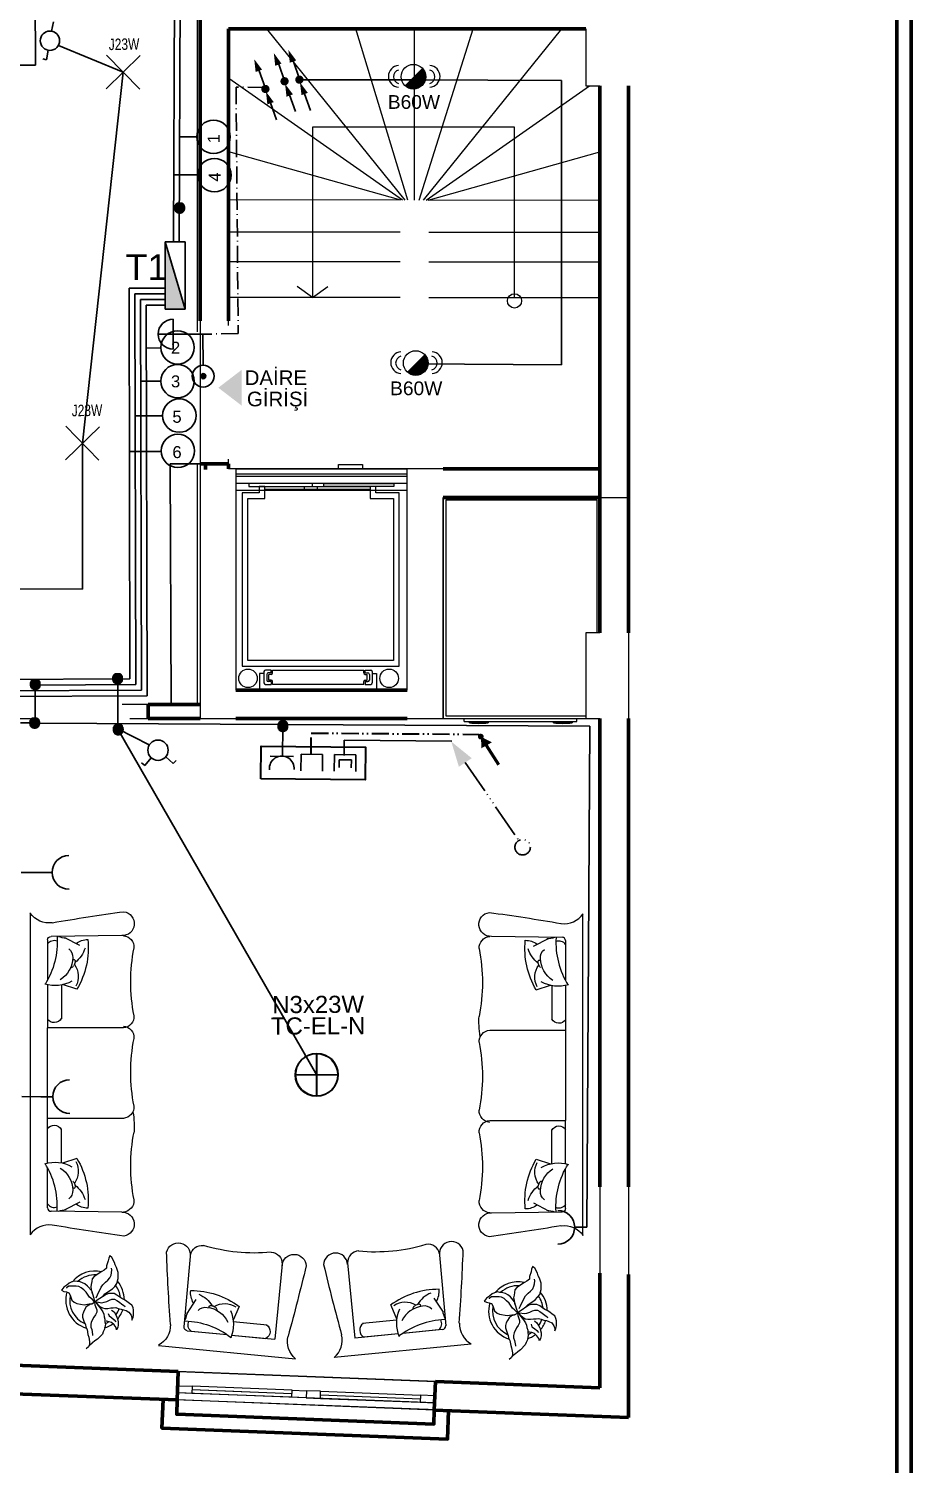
# Model space of a CAD drawing. Header units: millimetres. Extents: x -1335 to 33749, y 2338 to 5277.
# Drawn here: x 15837 to 16455, y 3140 to 4144 of the extents above; entities that cross this region are included whole.
import ezdxf
from ezdxf.enums import TextEntityAlignment as Align

# ---------------------------------------------------------------- set-up
doc = ezdxf.new("R2010")
doc.units = ezdxf.units.MM
for name, pattern in [('ACAD_ISO03W100', [30, 12, -18]), ('ACAD_ISO04W100', [30, 24, -3, 0, -3]), ('ACAD_ISO05W100', [37.5, 24, -3, 0.5, -3, 0.5, -3, 0.5, -3]), ('ACAD_ISO10W100', [18.5, 12, -3, 0.5, -3]), ('ACAD_ISO12W100', [21, 12, -3, 0, -3, 0, -3])]:
    doc.linetypes.add(name, pattern=pattern)
for name, color, linetype, lineweight in [('AYD-ARM', 1, 'Continuous', 20), ('DUVAR', 7, 'Continuous', 53), ('KOLON HATTI', 3, 'Continuous', 50), ('Linye-23', 220, 'Continuous', 25), ('MERDIVEN', 8, 'Continuous', 20), ('Model Birimi - Mahal', 7, 'Continuous', 18), ('PENCERE', 1, 'Continuous', 20), ('priz', 50, 'Continuous', 30), ('PRİZ', 140, 'Continuous', 30), ('SEMBOL', 51, 'Continuous', 0), ('TEF', 15, 'Continuous', 18), ('tefrişler', 134, 'Continuous', 9), ('telefon', 3, 'ACAD_ISO12W100', 30), ('YALıTıM', 7, 'Continuous', 18), ('YESIL', 74, 'Continuous', 18), ('ışık', 1, 'Continuous', 50)]:
    doc.layers.add(name, color=color, linetype=linetype, lineweight=lineweight)
for name, color, linetype in [('eleman', 2, 'Continuous'), ('LAMBA YAZI', 51, 'Continuous'), ('televizyon', 4, 'ACAD_ISO05W100'), ('ZİL', 140, 'ACAD_ISO04W100')]:
    doc.layers.add(name, color=color, linetype=linetype)
doc.layers.add('Yapısal - Birleşik_Kalem_No__161', color=7, linetype='Continuous', lineweight=13, true_color=0x6a6a6a)
doc.layers.get('TEF').off()
doc.styles.add('LAMBA', font='arial.ttf', dxfattribs={"height": 12})
doc.styles.get("Standard").update_dxf_attribs({"font": 'arial.ttf'})
doc.styles.add('STYLE1', font='arial.ttf', dxfattribs={"width": 0.6})

# ---------------------------------------------------------------- blocks, each defined once
blk = doc.blocks.new('adf')
at = {"layer": 'tefrişler'}
for p, q in [((110998.5, -78221.6), (111045.9, -78305.4)), ((110950.6, -78266.9), (110993.9, -78243)), ((110979.6, -78258.4), (110986, -78248.6)), ((110997.2, -78244), (111011, -78268.4)), ((110998.6, -78246.4), (111011, -78268.4)), ((111012.6, -78271.2), (111024.5, -78292.1)), ((111012.6, -78271.2), (111027.5, -78297.6)), ((110996.3, -78284.1), (111003.4, -78276.4)), ((111004.3, -78276.1), (111016, -78296.9)), ((110981.4, -78323.7), (111027.5, -78297.6))]:
    blk.add_line(p, q, dxfattribs=at)
for centre, major_axis, start_param, end_param in [((110982.4, -78220.1), (-15.5, 4.3), 2.223554, 3.319567), ((111507.4, -79674.1), (408.4, 1474.2), 0.616403, 0.649548), ((110995.1, -78245.2), (-2.34, 0.65), 3.926991, 5.497787), ((110972, -78229.3), (-23.1, 6.4), 2.428521, 2.655338), ((111041, -78220.6), (15.1, 54.4), 2.297702, 2.914624), ((110996, -78251.4), (-5.44, 1.51), 4.517579, 5.87915), ((110946.1, -78259.8), (2.24, 8.1), 0.915132, 3.975123), ((110979.4, -78269.8), (-13.5, 3.7), -1.42432, -0.78946), ((111024.3, -78235.1), (15.1, 54.4), 2.252393, 2.893244), ((110991.2, -78246.9), (-19.7, 5.5), 1.088843, 1.69928), ((110993.7, -78259.5), (-6.72, 1.86), -0.144832, 0.876693), ((110954.2, -78274.2), (-7.82, 2.17), -0.701718, 0.841689), ((110988.4, -78265.5), (0.208, 0.749), 1.165832, 1.862361), ((110989.7, -78265.5), (0.57, 2.06), 1.862361, 2.276788), ((110988.4, -78265.5), (-0.749, 0.208), -1.101493, -0.404964), ((110991.1, -78264.8), (0.99, 3.58), 2.276788, 2.534296), ((111004, -78253.9), (-18, 5), 0.806095, 1.799336), ((110988.6, -78266.8), (0.57, 2.06), 0.196204, 0.469303), ((110992.9, -78263.3), (-5.78, 1.6), 0.9635, 1.165832), ((111003.7, -78269.7), (-14, 3.9), 0.159983, 1.266031), ((110992.9, -78263.3), (-5.78, 1.6), 1.165832, 1.368164), ((110991.9, -78265.4), (0.99, 3.58), 2.938961, 3.196469), ((110991.5, -78266.9), (-2.06, 0.57), 1.625673, 2.040099), ((110991.8, -78268.3), (-0.749, 0.208), 2.040099, 2.736628), ((110991.8, -78268.3), (-0.749, 0.208), 2.736628, 2.949409), ((110996.6, -78253.4), (-23.1, 6.4), 1.837975, 2.657646), ((110853.2, -78359.2), (33.1, 119.4), 5.30512, 5.690454), ((111018.8, -78291.7), (-5.44, 1.51), 1.291777, 3.336402), ((111038.9, -78319.9), (4.3, 15.5), 6.105211, 7.201224), ((110062.4, -77121.6), (-1474.2, 408.4), 2.492045, 2.525189), ((110978, -78316.3), (2.17, 7.82), 2.299904, 3.843311), ((110986.3, -78330.7), (2.24, 8.1), 0.737266, 3.797257)]:
    blk.add_ellipse(centre, major_axis=major_axis, ratio=1, start_param=start_param, end_param=end_param, dxfattribs=at)
blk = doc.blocks.new('aegfwe')
at = {"layer": 'tefrişler'}
for p, q in [((64902.4, -97877.8), (64905.8, -97874.3)), ((64905.8, -97874.3), (64907.6, -97873.1)), ((64907.6, -97873.1), (64909.3, -97871.7)), ((64909.3, -97871.7), (64909.6, -97871.4)), ((64909.6, -97871.4), (64911.4, -97869.9)), ((64911.4, -97870.5), (64912.2, -97868.8)), ((64911.4, -97869.9), (64911.7, -97869.7)), ((64911.4, -97872.3), (64911.4, -97870.5)), ((64911.9, -97875.7), (64911.4, -97872.3)), ((64912.5, -97877.5), (64911.9, -97875.7)), ((64912.2, -97868.8), (64913.7, -97867.6)), ((64891.3, -97884.2), (64891.6, -97882.4)), ((64891.3, -97886.2), (64891.3, -97884.2)), ((64891.6, -97887.9), (64891.3, -97886.2)), ((64891.6, -97882.4), (64892.5, -97880.7)), ((64892.5, -97880.7), (64892.8, -97882.4)), ((64892.8, -97882.4), (64894.2, -97884.2)), ((64894.2, -97884.2), (64896, -97885.9)), ((64896, -97885.9), (64897.7, -97886.5)), ((64900.3, -97884.7), (64900.9, -97881.3)), ((64900.6, -97886.5), (64900.3, -97884.7)), ((64900.9, -97881.3), (64901.8, -97879.5)), ((64901.8, -97879.5), (64902.4, -97877.8)), ((64908.5, -97889.7), (64910.2, -97886.2)), ((64909.3, -97877.5), (64909.3, -97876.9)), ((64909.9, -97881), (64909.3, -97877.5)), ((64910.5, -97882.7), (64909.9, -97881)), ((64910.2, -97886.2), (64910.5, -97884.5)), ((64910.5, -97884.5), (64910.5, -97882.7)), ((64913.1, -97881), (64912.5, -97877.5)), ((64914, -97882.7), (64913.1, -97881)), ((64914.3, -97884.5), (64914, -97882.7)), ((64915.1, -97886.2), (64914.3, -97884.5)), ((64916.3, -97889.7), (64915.1, -97886.2)), ((64880.9, -97889.4), (64880.6, -97891.1)), ((64880.6, -97891.1), (64880.6, -97894.6)), ((64880.6, -97894.6), (64880.9, -97896.4)), ((64881.7, -97887.6), (64880.9, -97889.4)), ((64881.7, -97889.4), (64881.7, -97887.6)), ((64882.3, -97891.1), (64881.7, -97889.4)), ((64883.8, -97893.2), (64882.3, -97891.1)), ((64885.8, -97894.3), (64883.8, -97893.2)), ((64887.6, -97894.9), (64885.8, -97894.3)), ((64889.3, -97895.2), (64887.6, -97894.9)), ((64891.3, -97895.8), (64889.3, -97895.2)), ((64893.1, -97896.4), (64891.3, -97895.8)), ((64892.2, -97889.7), (64891.6, -97887.9)), ((64893.1, -97891.4), (64892.2, -97889.7)), ((64894.2, -97887.9), (64893.1, -97886.5)), ((64894.2, -97893.4), (64893.1, -97891.4)), ((64894.8, -97896.1), (64893.1, -97896.4)), ((64896, -97889.4), (64894.2, -97887.9)), ((64896, -97894.6), (64894.2, -97893.4)), ((64896.6, -97896.1), (64894.8, -97896.1)), ((64897.7, -97890.5), (64896, -97889.4)), ((64898.6, -97895.8), (64896.6, -97896.1)), ((64897.7, -97886.5), (64899.5, -97886.8)), ((64898.3, -97892.3), (64897.7, -97890.5)), ((64900.6, -97895.8), (64898.6, -97895.8)), ((64899.5, -97886.8), (64899.8, -97886.8)), ((64900.6, -97888.2), (64900.6, -97886.5)), ((64901.2, -97890), (64900.6, -97888.2)), ((64902.4, -97896.1), (64900.6, -97895.8)), ((64901.5, -97891.7), (64901.2, -97890)), ((64902.1, -97893.4), (64901.5, -97891.7)), ((64903.5, -97895.5), (64902.1, -97893.4)), ((64904.1, -97897.2), (64902.4, -97896.1)), ((64906.4, -97899), (64903.5, -97895.5)), ((64906.4, -97893.2), (64907.3, -97891.4)), ((64906.4, -97894.9), (64906.4, -97893.2)), ((64907.6, -97898.4), (64906.4, -97894.9)), ((64907.3, -97891.4), (64908.5, -97889.7)), ((64913.7, -97896.9), (64914.9, -97894.9)), ((64914.9, -97894.9), (64915.7, -97893.2)), ((64915.7, -97893.2), (64916.3, -97891.4)), ((64916.3, -97891.4), (64916.3, -97889.7)), ((64880.9, -97896.4), (64881.7, -97898.1)), ((64881.7, -97898.1), (64883.5, -97899.3)), ((64883.5, -97899.3), (64885.2, -97900.7)), ((64885.2, -97900.7), (64887, -97901.9)), ((64887, -97897.5), (64886.7, -97896.9)), ((64888.7, -97898.7), (64887, -97897.5)), ((64887, -97901.9), (64888.7, -97902.7)), ((64890.5, -97900.1), (64888.7, -97898.7)), ((64888.7, -97902.7), (64892.2, -97905.1)), ((64892.2, -97901.3), (64890.5, -97900.1)), ((64893.9, -97902.2), (64892.2, -97901.3)), ((64892.2, -97905.1), (64894.2, -97906.2)), ((64895.7, -97902.2), (64893.9, -97902.2)), ((64894.2, -97906.2), (64898, -97906.2)), ((64900.6, -97905.9), (64895.4, -97909.4)), ((64897.4, -97901.6), (64895.7, -97902.2)), ((64899.2, -97900.7), (64897.4, -97901.6)), ((64898, -97906.2), (64899.8, -97905.6)), ((64901.2, -97900.1), (64899.2, -97900.7)), ((64899.8, -97905.6), (64906.7, -97901)), ((64902.1, -97904.2), (64900.6, -97905.9)), ((64902.9, -97899.8), (64901.2, -97900.1)), ((64906.4, -97900.4), (64902.9, -97899.8)), ((64905.8, -97905.3), (64903.2, -97910.6)), ((64905.8, -97898.7), (64904.1, -97897.2)), ((64907.3, -97900.4), (64905.8, -97898.7)), ((64906.7, -97903.3), (64905.8, -97905.3)), ((64907.3, -97900.7), (64906.4, -97899)), ((64906.7, -97901), (64907.3, -97900.7)), ((64907.9, -97900.1), (64907, -97900.7)), ((64907.9, -97900.1), (64907.6, -97898.4)), ((64907.6, -97900.7), (64908.2, -97902.7)), ((64909.9, -97899), (64907.9, -97900.1)), ((64907.9, -97900.4), (64909.6, -97902.2)), ((64908.2, -97902.7), (64909.9, -97908)), ((64909.6, -97902.2), (64911.4, -97903.6)), ((64909.9, -97907.1), (64909.6, -97905.9)), ((64911.7, -97899), (64909.9, -97899)), ((64910.2, -97899), (64911.9, -97898.1)), ((64911.4, -97903.6), (64913.7, -97907.1)), ((64915.1, -97898.4), (64911.7, -97899)), ((64911.9, -97898.1), (64913.7, -97896.9)), ((64920.4, -97899.3), (64915.1, -97898.4)), ((64922.1, -97900.1), (64920.4, -97899.3)), ((64923.9, -97901.6), (64922.1, -97900.1)), ((64925, -97905.1), (64923.9, -97901.6)), ((64925.9, -97906.8), (64925, -97905.1)), ((64892.2, -97913.2), (64891.3, -97916.7)), ((64893.7, -97911.2), (64892.2, -97913.2)), ((64895.4, -97909.4), (64893.7, -97911.2)), ((64898.6, -97915.5), (64897.1, -97917.2)), ((64900.3, -97914.1), (64898.6, -97915.5)), ((64902.1, -97912.3), (64900.3, -97914.1)), ((64903.2, -97910.6), (64902.1, -97912.3)), ((64909.6, -97916.4), (64909.9, -97914.6)), ((64910.2, -97909.1), (64909.9, -97907.1)), ((64909.9, -97908), (64912.8, -97911.4)), ((64909.9, -97914.6), (64910.2, -97912.6)), ((64910.5, -97910.9), (64910.2, -97909.1)), ((64910.2, -97912.6), (64910.5, -97910.9)), ((64912.8, -97911.4), (64914.6, -97912.9)), ((64913.7, -97907.1), (64915.4, -97908.8)), ((64914.6, -97912.9), (64916.3, -97913.8)), ((64915.4, -97908.8), (64917.2, -97910.3)), ((64916.3, -97913.8), (64918, -97914.3)), ((64917.2, -97910.3), (64918.9, -97911.2)), ((64918, -97914.3), (64920.1, -97914.6)), ((64918.9, -97911.2), (64920.7, -97911.4)), ((64920.1, -97914.6), (64921.8, -97914.9)), ((64920.7, -97911.4), (64925.9, -97911.4)), ((64921.8, -97914.9), (64923.9, -97914.3)), ((64923.9, -97914.3), (64925.6, -97913.5)), ((64925.6, -97913.5), (64927.3, -97912)), ((64927.6, -97907.4), (64925.9, -97906.8)), ((64925.9, -97911.4), (64927.6, -97910.3)), ((64927.3, -97912), (64929.4, -97910.6)), ((64929.4, -97907.7), (64927.6, -97907.4)), ((64927.6, -97910.3), (64927.6, -97910)), ((64931.1, -97908.5), (64929.4, -97907.7)), ((64929.4, -97910.6), (64930.8, -97908.8)), ((64930.8, -97908.8), (64931.1, -97908.5)), ((64891.3, -97916.7), (64891.3, -97921)), ((64891.3, -97921), (64892.5, -97924.5)), ((64892.5, -97924.5), (64893.4, -97926.2)), ((64893.4, -97926.2), (64893.9, -97928)), ((64896, -97920.7), (64895.7, -97922.8)), ((64895.7, -97922.8), (64896, -97923.9)), ((64896.3, -97919), (64896, -97920.7)), ((64897.1, -97917.2), (64896.3, -97919)), ((64898.3, -97929.1), (64899.5, -97925.7)), ((64899.5, -97923.9), (64901.2, -97922.5)), ((64899.5, -97925.7), (64899.5, -97923.9)), ((64901.2, -97922.5), (64902.9, -97921.6)), ((64902.9, -97921.6), (64908.2, -97918.1)), ((64908.2, -97918.1), (64909.6, -97916.4)), ((64893.9, -97928), (64895.7, -97931.5)), ((64895.7, -97931.5), (64897.1, -97932.6)), ((64897.1, -97932.9), (64898, -97930.9)), ((64898, -97930.9), (64898.3, -97929.1))]:
    blk.add_line(p, q, dxfattribs=at)
for radius, start, end in [(20.5, 109.0007, 126.8665), (17.8, 113.3714, 122.6233), (20.5, 343.7977, 72.6985), (17.8, 349.1696, 66.1695), (20.5, 139.964, 161.4683), (17.8, 144.587, 160.5864), (20.5, 180.9322, 220.3045), (17.8, 186.2472, 216.0298), (20.5, 257.5002, 320.8039), (17.8, 266.71, 312.8028)]:
    blk.add_arc((64907.5, -97901.5), radius, start, end, dxfattribs=at)
blk = doc.blocks.new('awf')
at = {"layer": 'tefrişler'}
for p, q in [((110707.5, -78205.1), (110932.7, -78205.1)), ((110723.3, -78269.1), (110724, -78219.7)), ((110726.4, -78217.2), (110754.4, -78217.2)), ((110729.2, -78217.2), (110754.4, -78217.2)), ((110757.7, -78217.2), (110781.7, -78217.2)), ((110757.7, -78217.2), (110788, -78217.2)), ((110788, -78270.3), (110788, -78217.2)), ((110882.6, -78217.2), (110788, -78217.2)), ((110851.3, -78270.3), (110851.3, -78217.2)), ((110913.9, -78217.2), (110885.9, -78217.2)), ((110917, -78269.1), (110916.3, -78219.7)), ((110730.3, -78239.7), (110724.9, -78229.3)), ((110760.9, -78237.8), (110757.6, -78227.8)), ((110757.8, -78226.9), (110781.7, -78226.9)), ((110882.5, -78226.9), (110858.6, -78226.9)), ((110879.4, -78237.8), (110882.7, -78227.8)), ((110910, -78239.7), (110915.4, -78229.3))]:
    blk.add_line(p, q, dxfattribs=at)
for centre, major_axis, ratio, start_param, end_param in [((110698.4, -78218.3), (11.4, 11.4), 1, -0.918039, 0.177974), ((112222.3, -78477.8), (1081.7, -1081.7), 1, 3.757996, 3.791141), ((110726.4, -78219.7), (1.71, -1.71), 1, 2.356194, 3.926991), ((110727.6, -78167.6), (39.9, 39.9), 1, 3.868498, 4.48542), ((110732.3, -78221.9), (3.99, -3.99), 1, 2.946783, 4.308353), ((110734.3, -78222.4), (17, 17), 1, -1.303618, -0.483947), ((110778.6, -78221.9), (3.99, 3.99), 1, 4.433369, 6.477995), ((110861.7, -78221.9), (3.99, 3.99), 1, 1.375987, 3.420612), ((110906, -78222.4), (17, 17), 1, 2.054743, 2.874414), ((109418, -78477.8), (1081.7, 1081.7), 1, -0.649548, -0.616403), ((110701.2, -78232), (17, 17), 1, -0.713072, -0.486255), ((110738.2, -78227.9), (4.93, 4.93), 1, 2.996761, 4.018286), ((110738.4, -78216.2), (13.2, 13.2), 1, 3.947688, 4.940929), ((110901.9, -78216.2), (13.2, 13.2), 1, 2.913053, 3.906294), ((110902.1, -78227.9), (4.93, -4.93), 1, 5.406492, 6.428017), ((110939.1, -78232), (17, -17), 1, 3.627847, 3.854664), ((110740.1, -78245.5), (9.88, -9.88), 1, 3.288069, 3.922929), ((110732, -78189.3), (39.9, -39.9), 1, 5.393986, 6.034836), ((110726, -78223.9), (14.5, 14.5), 1, 4.230435, 4.840872), ((110742.1, -78236), (1.51, -1.51), 1, 3.337796, 3.610896), ((110740.8, -78235.6), (0.55, 0.55), 1, 2.040099, 2.736628), ((110740.8, -78235.6), (0.55, 0.55), 1, 2.736628, 3.433158), ((110741.4, -78234.4), (1.51, 1.51), 1, 3.433158, 3.847584), ((110741.5, -78232.8), (2.62, -2.62), 1, 5.418381, 5.675889), ((110741.1, -78230.5), (4.24, 4.24), 1, 4.105093, 4.307425), ((110741.1, -78230.5), (4.24, -4.24), 1, 5.878221, 6.080553), ((110752, -78224.2), (10.3, 10.3), 1, 3.301576, 4.407624), ((110742.4, -78232.4), (2.62, -2.62), 1, 6.080553, 6.338062), ((110743.6, -78233.5), (1.51, 1.51), 1, -1.51592, -1.101493), ((110744.9, -78233.9), (0.55, 0.55), 1, -0.404964, -0.192184), ((110744.9, -78233.9), (0.55, 0.55), 1, -1.101493, -0.404964), ((110908.3, -78189.3), (39.9, -39.9), 1, 4.960738, 5.601588), ((110888.3, -78224.2), (10.3, 10.3), 1, 3.446358, 4.552406), ((110897.9, -78232.4), (2.62, 2.62), 1, 3.086716, 3.344225), ((110899.2, -78230.5), (4.24, 4.24), 1, 3.344225, 3.546557), ((110899.2, -78230.5), (4.24, 4.24), 1, 3.546557, 3.748889), ((110914.3, -78223.9), (14.5, -14.5), 1, 4.583906, 5.194343), ((110898.8, -78232.8), (2.62, -2.62), 1, 5.319685, 5.577194), ((110898.9, -78234.4), (1.51, -1.51), 1, 5.577194, 5.99162), ((110899.5, -78235.6), (0.55, 0.55), 1, 4.420824, 5.117353), ((110898.2, -78236), (1.51, -1.51), 1, 1.101493, 1.374593), ((110899.5, -78235.6), (0.55, -0.55), 1, 0.404964, 1.101493), ((110900.2, -78245.5), (9.88, -9.88), 1, 0.78946, 1.42432), ((110715, -78269.5), (5.94, -5.94), 1, 4.056725, 7.116715), ((110731.5, -78269.6), (5.74, -5.74), 1, 4.010671, 5.554078), ((110779.9, -78269.6), (5.74, -5.74), 1, 5.441497, 6.984904), ((110794.8, -78269.6), (5.74, -5.74), 1, 4.010671, 5.554078), ((110843.2, -78269.6), (5.74, -5.74), 1, 5.441497, 6.984904), ((110908.8, -78269.6), (5.74, 5.74), 1, 3.8707, 5.414107), ((110925.3, -78269.5), (5.94, -5.94), 1, 3.878859, 6.938849), ((110755.7, -78399.3), (87.6, -87.6), 1, 2.163527, 2.548861), ((110819, -78399.3), (87.6, -87.6), 1, 2.163527, 2.548861), ((110843.8, -78268.2), (25.1, -5.7), 0.312193, -1.385882, -0.752116), ((110884.6, -78399.3), (87.6, 87.6), 1, 0.592731, 0.978065)]:
    blk.add_ellipse(centre, major_axis=major_axis, ratio=ratio, start_param=start_param, end_param=end_param, dxfattribs=at)
at = {"layer": 'tefrişler', "extrusion": (0, 0, -1)}
for centre, major_axis, start_param, end_param in [((110941.9, -78218.3), (-11.4, 11.4), -0.918039, 0.177974), ((110912.7, -78167.6), (-39.9, 39.9), 3.868498, 4.48542), ((110908, -78221.9), (-3.99, -3.99), 2.946783, 4.308353), ((110913.9, -78219.7), (-1.71, -1.71), 2.356194, 3.926991)]:
    blk.add_ellipse(centre, major_axis=major_axis, ratio=1, start_param=start_param, end_param=end_param, dxfattribs=at)

msp = doc.modelspace()

# ---------------------------------------------------------------- hatches: boundary and pattern name
at = {"ltscale": 10}
msp.add_hatch(color=256, dxfattribs=at).paths.add_polyline_path([(15932.8, 3995.3), (15932.8, 3948), (15946.6, 3948)])
at = {"layer": 'DUVAR'}
msp.add_hatch(color=1, dxfattribs=at).paths.add_polyline_path([(15986.2, 3880.6), (15969.9, 3893.1), (15986.2, 3905.6)])
at = {"layer": 'eleman'}
for points in [[(15996, 4114.1), (16000.5, 4115.7), (15995, 4123.1)], [(16009.7, 4118.4), (16014.1, 4120), (16008.7, 4127.4)], [(16019.9, 4120.6), (16024.4, 4122.2), (16018.9, 4129.5)], [(16004.2, 4091.4), (16008.7, 4093), (16003.2, 4100.4)], [(16017.6, 4096.8), (16022.1, 4098.4), (16016.6, 4105.8)], [(16028.1, 4097.9), (16032.5, 4099.5), (16027, 4106.8)]]:
    msp.add_hatch(color=7, dxfattribs=at).paths.add_polyline_path(points)
at = {"layer": 'KOLON HATTI', "linetype": 'ByBlock', "lineweight": 50}
for points in [[(16151.5, 3649.2, -1), (16155.5, 3648.6, -1)], [(16153.6, 3648.9), (16154, 3640.8), (16161.3, 3644.9)]]:
    msp.add_hatch(color=3, dxfattribs=at).paths.add_polyline_path(points)
at = {"layer": 'PRİZ'}
msp.add_hatch(color=11, dxfattribs=at).paths.add_polyline_path([(16013.4, 4107, -1), (16019.1, 4108.2, -1)])
at = {"layer": 'televizyon', "linetype": 'ACAD_ISO03W100', "ltscale": 10}
msp.add_hatch(color=256, dxfattribs=at).paths.add_polyline_path([(16132.9, 3645.4), (16138.2, 3627.8), (16147.2, 3633.8)])
at = {"layer": 'ışık', "linetype": 'ByBlock'}
for points in [[(16023.8, 4108.1, -1), (16029.5, 4109.3, -1)], [(16000, 4101.6, -1), (16005.7, 4102.8, -1)]]:
    msp.add_hatch(color=256, dxfattribs=at).paths.add_polyline_path(points)

# ---------------------------------------------------------------- linework, layer by layer
for p, q in [((15853.3, 4142.6), (15854.5, 4149.3)), ((15849.8, 4122.7), (15847.1, 4123.2)), ((15850.9, 4129.3), (15849.8, 4122.7)), ((15939.1, 4019.7), (15946.5, 4019.7)), ((15939.1, 4019.5), (15946.6, 4019.5)), ((15939.1, 4019.3), (15946.6, 4019.3)), ((15939.2, 4020), (15946.5, 4020)), ((15939.3, 4020.4), (15946.3, 4020.4)), ((15939.3, 4020.2), (15946.4, 4020.2)), ((15939.5, 4020.7), (15946.2, 4020.7)), ((15939.6, 4020.9), (15946.1, 4020.9)), ((15939.7, 4021.2), (15945.9, 4021.2)), ((15939.9, 4021.4), (15945.7, 4021.4)), ((15940.1, 4021.6), (15945.5, 4021.6)), ((15940.4, 4021.9), (15945.3, 4021.9)), ((15940.7, 4022.1), (15945, 4022.1)), ((15941.1, 4022.3), (15944.6, 4022.3)), ((15939, 4019), (15946.6, 4019)), ((15939, 4018.8), (15946.6, 4018.8)), ((15939.1, 4018.5), (15946.6, 4018.5)), ((15939.1, 4018.3), (15946.6, 4018.3)), ((15939.2, 4018.1), (15946.5, 4018.1)), ((15939.2, 4017.8), (15946.4, 4017.8)), ((15939.3, 4017.6), (15946.4, 4017.6)), ((15939.4, 4017.4), (15946.3, 4017.4)), ((15939.5, 4017.1), (15946.1, 4017.1)), ((15939.7, 4016.9), (15946, 4016.9)), ((15939.8, 4016.7), (15945.8, 4016.7)), ((15940, 4016.4), (15945.6, 4016.4)), ((15940.3, 4016.2), (15945.4, 4016.2)), ((15940.6, 4015.9), (15945.1, 4015.9)), ((15940.9, 4015.7), (15944.8, 4015.7)), ((15941.4, 4015.5), (15944.3, 4015.5)), ((15942.2, 4015.2), (15943.5, 4015.2)), ((15932.8, 3995.3), (15946.6, 3995.3)), ((15932.8, 3948), (15932.8, 3995.3)), ((15932.8, 3995.3), (15946.6, 3948)), ((15946.6, 3948), (15946.6, 3995.3)), ((15932.8, 3948), (15946.6, 3948)), ((15938.3, 3920.2), (15938.3, 3941.1)), ((15959.2, 3899.4), (15957.5, 3901.1)), ((15959.7, 3899.4), (15957.6, 3901.6)), ((15960.1, 3899.6), (15957.7, 3902)), ((15958.5, 3899.6), (15957.7, 3900.4)), ((15960.5, 3899.8), (15957.9, 3902.3)), ((15960.7, 3900.1), (15958.2, 3902.6)), ((15960.9, 3900.4), (15958.5, 3902.8)), ((15961.1, 3900.8), (15958.9, 3903)), ((15961.1, 3901.3), (15959.4, 3903)), ((15960.9, 3902.1), (15960.2, 3902.8)), ((15838.8, 3687.7), (15844.9, 3687.7)), ((15838.9, 3687.9), (15844.8, 3687.9)), ((15839.2, 3688.2), (15844.6, 3688.2)), ((15839.4, 3688.4), (15844.3, 3688.4)), ((15839.7, 3688.6), (15844, 3688.6)), ((15840.1, 3688.9), (15843.6, 3688.9)), ((15895.7, 3690.3), (15903.2, 3690.3)), ((15895.7, 3690.1), (15903.2, 3690.1)), ((15895.7, 3689.8), (15903.2, 3689.8)), ((15895.7, 3689.6), (15903.2, 3689.6)), ((15895.7, 3689.4), (15903.2, 3689.4)), ((15895.7, 3689.1), (15903.2, 3689.1)), ((15895.7, 3688.9), (15903.2, 3688.9)), ((15895.8, 3690.5), (15903.1, 3690.5)), ((15895.8, 3688.6), (15903.1, 3688.6)), ((15895.8, 3688.4), (15903.1, 3688.4)), ((15895.9, 3690.8), (15903, 3690.8)), ((15895.9, 3688.2), (15903, 3688.2)), ((15896, 3691), (15902.9, 3691)), ((15896, 3687.9), (15902.9, 3687.9)), ((15896.1, 3691.3), (15902.8, 3691.3)), ((15896.1, 3687.7), (15902.8, 3687.7)), ((15896.2, 3691.5), (15902.7, 3691.5)), ((15896.3, 3691.7), (15902.5, 3691.7)), ((15896.5, 3692), (15902.4, 3692)), ((15896.7, 3692.2), (15902.1, 3692.2)), ((15897, 3692.4), (15901.9, 3692.4)), ((15897.3, 3692.7), (15901.6, 3692.7)), ((15897.7, 3692.9), (15901.2, 3692.9)), ((15838.1, 3686.3), (15845.6, 3686.3)), ((15838.1, 3686), (15845.6, 3686)), ((15838.1, 3685.8), (15845.6, 3685.8)), ((15838.1, 3685.6), (15845.6, 3685.6)), ((15838.1, 3685.3), (15845.6, 3685.3)), ((15838.1, 3685.1), (15845.6, 3685.1)), ((15838.1, 3684.9), (15845.6, 3684.9)), ((15838.2, 3686.5), (15845.5, 3686.5)), ((15838.2, 3684.6), (15845.5, 3684.6)), ((15838.2, 3684.4), (15845.5, 3684.4)), ((15838.3, 3686.8), (15845.4, 3686.8)), ((15838.3, 3684.1), (15845.4, 3684.1)), ((15838.4, 3687), (15845.3, 3687)), ((15838.4, 3683.9), (15845.3, 3683.9)), ((15838.5, 3687.2), (15845.2, 3687.2)), ((15838.5, 3683.7), (15845.2, 3683.7)), ((15838.6, 3687.5), (15845.1, 3687.5)), ((15838.7, 3683.4), (15845, 3683.4)), ((15838.9, 3683.2), (15844.9, 3683.2)), ((15839.1, 3683), (15844.7, 3683)), ((15839.3, 3682.7), (15844.4, 3682.7)), ((15839.6, 3682.5), (15844.1, 3682.5)), ((15839.9, 3682.3), (15843.8, 3682.3)), ((15840.4, 3682), (15843.3, 3682)), ((15841.2, 3681.8), (15842.5, 3681.8)), ((15896.3, 3687.5), (15902.6, 3687.5)), ((15896.4, 3687.2), (15902.4, 3687.2)), ((15896.6, 3687), (15902.2, 3687)), ((15896.9, 3686.8), (15902, 3686.8)), ((15897.2, 3686.5), (15901.7, 3686.5)), ((15897.5, 3686.3), (15901.4, 3686.3)), ((15898, 3686), (15900.9, 3686)), ((15898.8, 3685.8), (15900.1, 3685.8)), ((15837.6, 3658.8), (15845.2, 3658.8)), ((15837.6, 3658.6), (15845.2, 3658.6)), ((15837.6, 3658.4), (15845.2, 3658.4)), ((15837.7, 3659.3), (15845.1, 3659.3)), ((15837.7, 3659.1), (15845.2, 3659.1)), ((15837.7, 3658.1), (15845.2, 3658.1)), ((15837.7, 3657.9), (15845.1, 3657.9)), ((15837.7, 3657.7), (15845.1, 3657.7)), ((15837.8, 3659.8), (15845, 3659.8)), ((15837.8, 3659.5), (15845.1, 3659.5)), ((15837.9, 3660), (15844.9, 3660)), ((15838, 3660.3), (15844.8, 3660.3)), ((15838.2, 3660.5), (15844.7, 3660.5)), ((15838.3, 3660.7), (15844.5, 3660.7)), ((15838.5, 3661), (15844.3, 3661)), ((15838.7, 3661.2), (15844.1, 3661.2)), ((15839, 3661.4), (15843.9, 3661.4)), ((15839.3, 3661.7), (15843.5, 3661.7)), ((15839.7, 3661.9), (15843.2, 3661.9)), ((16011.5, 3657.5), (16018.6, 3657.5)), ((16011.6, 3657.8), (16018.6, 3657.8)), ((16011.7, 3658), (16018.4, 3658)), ((16011.8, 3658.2), (16018.3, 3658.2)), ((16012, 3658.5), (16018.2, 3658.5)), ((16012.1, 3658.7), (16018, 3658.7)), ((16012.4, 3659), (16017.8, 3659)), ((16012.6, 3659.2), (16017.5, 3659.2)), ((16012.9, 3659.4), (16017.2, 3659.4)), ((16013.3, 3659.7), (16016.8, 3659.7)), ((16013.9, 3659.9), (16016.2, 3659.9)), ((15837.8, 3657.4), (15845, 3657.4)), ((15837.9, 3657.2), (15844.9, 3657.2)), ((15838, 3656.9), (15844.8, 3656.9)), ((15838.1, 3656.7), (15844.7, 3656.7)), ((15838.2, 3656.5), (15844.6, 3656.5)), ((15838.4, 3656.2), (15844.4, 3656.2)), ((15838.6, 3656), (15844.2, 3656)), ((15838.9, 3655.8), (15844, 3655.8)), ((15839.1, 3655.5), (15843.7, 3655.5)), ((15839.5, 3655.3), (15843.3, 3655.3)), ((15840, 3655), (15842.9, 3655)), ((15840.8, 3654.8), (15842, 3654.8)), ((15896.1, 3654.5), (15903.6, 3654.5)), ((15896.1, 3654.3), (15903.6, 3654.3)), ((15896.1, 3654), (15903.7, 3654)), ((15896.1, 3653.8), (15903.7, 3653.8)), ((15896.1, 3653.5), (15903.6, 3653.5)), ((15896.1, 3653.3), (15903.6, 3653.3)), ((15896.2, 3655), (15903.5, 3655)), ((15896.2, 3654.7), (15903.6, 3654.7)), ((15896.2, 3653.1), (15903.5, 3653.1)), ((15896.3, 3655.2), (15903.4, 3655.2)), ((15896.3, 3652.8), (15903.5, 3652.8)), ((15896.3, 3652.6), (15903.4, 3652.6)), ((15896.4, 3655.4), (15903.4, 3655.4)), ((15896.4, 3652.4), (15903.3, 3652.4)), ((15896.5, 3655.7), (15903.2, 3655.7)), ((15896.6, 3655.9), (15903.1, 3655.9)), ((15896.6, 3652.1), (15903.2, 3652.1)), ((15896.7, 3651.9), (15903, 3651.9)), ((15896.8, 3656.2), (15903, 3656.2)), ((15896.9, 3651.7), (15902.9, 3651.7)), ((15897, 3656.4), (15902.8, 3656.4)), ((15897.1, 3651.4), (15902.7, 3651.4)), ((15897.2, 3656.6), (15902.6, 3656.6)), ((15897.3, 3651.2), (15902.4, 3651.2)), ((15897.4, 3656.9), (15902.3, 3656.9)), ((15897.6, 3650.9), (15902.1, 3650.9)), ((15897.7, 3657.1), (15902, 3657.1)), ((15897.9, 3650.7), (15901.8, 3650.7)), ((15898.1, 3657.3), (15901.6, 3657.3)), ((15898.4, 3650.5), (15901.3, 3650.5)), ((15899.2, 3650.2), (15900.5, 3650.2)), ((16011.3, 3656.8), (16018.8, 3656.8)), ((16011.3, 3656.6), (16018.8, 3656.6)), ((16011.3, 3656.4), (16018.8, 3656.4)), ((16011.3, 3656.1), (16018.8, 3656.1)), ((16011.3, 3655.9), (16018.8, 3655.9)), ((16011.3, 3655.6), (16018.8, 3655.6)), ((16011.4, 3657.3), (16018.7, 3657.3)), ((16011.4, 3657.1), (16018.8, 3657.1)), ((16011.4, 3655.4), (16018.7, 3655.4)), ((16011.4, 3655.2), (16018.7, 3655.2)), ((16011.5, 3654.9), (16018.6, 3654.9)), ((16011.6, 3654.7), (16018.5, 3654.7)), ((16011.8, 3654.5), (16018.4, 3654.5)), ((16011.9, 3654.2), (16018.2, 3654.2)), ((16012.1, 3654), (16018.1, 3654)), ((16012.3, 3653.7), (16017.9, 3653.7)), ((16012.5, 3653.5), (16017.6, 3653.5)), ((16012.8, 3653.3), (16017.3, 3653.3)), ((16013.1, 3653), (16017, 3653)), ((16013.6, 3652.8), (16016.5, 3652.8)), ((16014.4, 3652.6), (16015.7, 3652.6)), ((15918.4, 3628.6), (15916.2, 3630.5)), ((15923, 3634), (15918.4, 3628.6)), ((15933.1, 3634.7), (15938.4, 3630.1)), ((15938.4, 3630.1), (15940.3, 3632.2))]:
    msp.add_line(p, q)
at = {"color": 2}
for p, q in [((15891.5, 4102.4), (15915.2, 4125.6)), ((15914.9, 4102.1), (15891.7, 4125.8)), ((15863, 3842.7), (15886.7, 3865.8)), ((15886.4, 3842.4), (15863.2, 3866.1)), ((16038.6, 3397.2), (16038.6, 3427)), ((16038.9, 3397.4), (16038.9, 3427.2)), ((16023.7, 3412.1), (16053.5, 3412.1))]:
    msp.add_line(p, q, dxfattribs=at)
at = {"linetype": 'ACAD_ISO03W100', "ltscale": 10}
msp.add_line((15927.9, 3930.6), (15959, 3930.6), dxfattribs=at)
at = {"color": 1, "ltscale": 10}
for p, q in [((15853.5, 3553.8), (15845.1, 3553.8)), ((15854.1, 3396.9), (15845.7, 3396.9)), ((16219.3, 3305.5), (16227.7, 3305.5))]:
    msp.add_line(p, q, dxfattribs=at)
for centre, radius in [((15852.1, 4136), 6.76), ((15959.3, 3901.2), 7.67), ((15959.3, 3901.2), 1.81), ((15927.7, 3639.4), 7.1)]:
    msp.add_circle(centre, radius)
at = {"color": 2, "lineweight": 25}
for centre in [(15966.6, 4068.7), (15967.2, 4041.9), (15941.4, 3921.3), (15941.4, 3897.7), (15942.6, 3873.6), (15941.6, 3848.9)]:
    msp.add_circle(centre, 11.7, dxfattribs=at)
at = {"color": 2}
for centre in [(16038.6, 3412.1), (16038.9, 3412.3)]:
    msp.add_circle(centre, 14.9, dxfattribs=at)
msp.add_arc((15938.3, 3930.6), 10.5, 90, 270)
at = {"linetype": 'ByBlock'}
for centre, start, end in [((15865.4, 3553.9), 90.2654, 270.2654), ((15865.9, 3397), 90.2654, 270.2654), ((16207.4, 3305.5), 270, 90)]:
    msp.add_arc(centre, 11.8, start, end, dxfattribs=at)
at = {"layer": 'AYD-ARM', "color": 7, "const_width": 8.62}
for points in [[(16109.5, 4113.8, -1), (16103.4, 4107.7, -1)], [(16111.1, 3913.5, -1), (16105, 3907.4, -1)]]:
    msp.add_lwpolyline(points, format="xyb", dxfattribs=at)
at = {"layer": 'AYD-ARM', "color": 1}
for centre in [(16106.4, 4110.8), (16108, 3910.4)]:
    msp.add_circle(centre, 8.62, dxfattribs=at)
for centre, radius, start, end in [((16096.5, 4111), 7.59, 93.2727, 266.7273), ((16097.2, 4110.8), 4.83, 103.9924, 256.0076), ((16117.4, 4111), 7.59, 273.2727, 86.7273), ((16116.6, 4110.8), 4.83, 283.9924, 76.0076), ((16098.1, 3910.7), 7.59, 93.2727, 266.7273), ((16098.8, 3910.4), 4.83, 103.9924, 256.0076), ((16119, 3910.7), 7.59, 273.2727, 86.7273), ((16118.2, 3910.4), 4.83, 283.9924, 76.0076)]:
    msp.add_arc(centre, radius, start, end, dxfattribs=at)
at = {"layer": 'DUVAR', "color": 0}
for p, q in [((15957.1, 3939.9), (15957.1, 4271.1)), ((15977.1, 4144.4), (16226.9, 4144.4)), ((15977.1, 4144.4), (15977.1, 3939.9)), ((16236.9, 4104.4), (16236.9, 3836.3)), ((16236.9, 3836.3), (16236.9, 4104.4)), ((16256.9, 4104.4), (16256.9, 3836.3)), ((15977.1, 3839.9), (15977.1, 3836.3)), ((15941.9, 3204.5), (15941.2, 3184.6)), ((16121.8, 3197.6), (16121, 3177.6))]:
    msp.add_line(p, q, dxfattribs=at)
at = {"layer": 'DUVAR'}
for p, q in [((15977.1, 3939.9), (15977.1, 4144.4)), ((16236.9, 3721.5), (16236.9, 4104.4)), ((16256.9, 3721.5), (16256.9, 4104.4)), ((15957.1, 3839.9), (15977.1, 3839.9)), ((15960.9, 3839.5), (15960.9, 3835.9)), ((15977.1, 3836.3), (15977.1, 3839.9)), ((16127.1, 3836.3), (16236.9, 3836.3)), ((16127.1, 3816.3), (16236.9, 3816.3)), ((16102.1, 3681.5), (15982.1, 3681.5)), ((16102.1, 3681.5), (15982.1, 3681.5)), ((15982.1, 3681.5), (16077.1, 3681.5)), ((16102.1, 3681.5), (15982.1, 3681.5)), ((15957.1, 3671.5), (15920.8, 3671.5)), ((15920.8, 3661.5), (15920.8, 3671.5)), ((15957.1, 3661.5), (15920.8, 3661.5)), ((15982.1, 3661.5), (16102.1, 3661.5)), ((16236.9, 3333.7), (16236.9, 3661.5)), ((16256.9, 3333.7), (16256.9, 3661.5)), ((16236.9, 3193.2), (16236.9, 3273.3)), ((16256.9, 3172.4), (16256.9, 3272.5)), ((15826.8, 3209), (15941.9, 3204.5)), ((15941.9, 3204.5), (15941.2, 3184.6)), ((15941.9, 3204.5), (15941.2, 3184.6)), ((15941.9, 3204.5), (15941.2, 3184.6)), ((15941.9, 3204.5), (15941.2, 3184.6)), ((15941.9, 3204.5), (15941.2, 3184.6)), ((15941.9, 3204.5), (15941.2, 3184.6)), ((15941.9, 3204.5), (15941.2, 3184.6)), ((15941.9, 3204.5), (15941.2, 3184.6)), ((16121.8, 3197.6), (16121, 3177.6)), ((16121.8, 3197.6), (16121, 3177.6)), ((16121.8, 3197.6), (16121, 3177.6)), ((16121.8, 3197.6), (16121, 3177.6)), ((16121.8, 3197.6), (16121, 3177.6)), ((16121.8, 3197.6), (16121, 3177.6)), ((16121.8, 3197.6), (16121, 3177.6)), ((16121.8, 3197.6), (16121, 3177.6)), ((16121.8, 3197.6), (16236.9, 3193.2)), ((15826.8, 3188.9), (15941.2, 3184.6)), ((16121, 3177.6), (16256.9, 3172.4))]:
    msp.add_line(p, q, dxfattribs=at)
msp.add_lwpolyline([(16454.7, 5276.6), (15340, 5276.6), (15340, 2376.9), (16454.7, 2376.9)], close=True, dxfattribs=at)
for points in [[(15350, 5266.6), (15350, 2386.9), (16444.7, 2386.9), (16444.7, 5266.6), (15350, 5266.6)], [(16236.9, 4104.4), (16236.9, 3836.3)], [(16131, 3177.3), (16130.3, 3157.3), (15930.4, 3165), (15931.2, 3184.9)], [(16121, 3177.6), (16120.7, 3167.7), (15940.8, 3174.6), (15941.2, 3184.6)]]:
    msp.add_lwpolyline(points, dxfattribs=at)
at = {"layer": 'eleman', "color": 7}
for p, q in [((16026.5, 4109.8), (16022.4, 4121.4)), ((16002.6, 4103.3), (15998.5, 4114.9)), ((16016.3, 4107.9), (16012.2, 4119.6)), ((16010.5, 4080.7), (16006.4, 4092.4)), ((16023.8, 4086.4), (16019.7, 4098)), ((16034.3, 4087.2), (16030.2, 4098.8))]:
    msp.add_line(p, q, dxfattribs=at)
at = {"layer": 'eleman'}
for p, q in [((16006.2, 3635.3), (16022.5, 3635.1)), ((16027.8, 3636.7), (16027.6, 3625)), ((16042.8, 3636.5), (16027.8, 3636.7)), ((16042.7, 3624.8), (16042.8, 3636.5)), ((16051.1, 3636.4), (16050.9, 3624.7)), ((16066.1, 3636.2), (16051.1, 3636.4)), ((16054.5, 3632.7), (16054.4, 3627.2)), ((16063, 3632.6), (16054.5, 3632.7)), ((16063, 3632.6), (16062.9, 3627.1)), ((16066, 3624.5), (16066.1, 3636.2))]:
    msp.add_line(p, q, dxfattribs=at)
msp.add_arc((16014.3, 3626.6), 8.68, 354.9675, 185.6891, dxfattribs=at)
at = {"layer": 'KOLON HATTI', "color": 3, "linetype": 'ByBlock', "lineweight": 50}
msp.add_line((16166.2, 3629.1), (16157.5, 3642.8), dxfattribs=at)
at = {"layer": 'Linye-23'}
for p, q in [((15842.1, 4118.8), (15841.2, 4253.3)), ((15938.6, 3995.4), (15939.4, 4254.1)), ((15942.6, 3995.4), (15943.4, 4258.1)), ((15903.3, 4114), (15858, 4132.6)), ((15842.1, 4118.8), (15802.9, 4118.8)), ((15874.8, 3854.3), (15903.3, 4114)), ((16026.8, 4108.7), (16107, 4108.6)), ((16107, 4108.6), (16210, 4108.1)), ((16210, 4108.1), (16210, 3909.1)), ((15954.8, 4068.8), (15942.8, 4068.8)), ((15955.4, 4042.1), (15938.8, 4042.2)), ((15942.8, 4025.9), (15942.8, 4026)), ((15932.8, 3962.9), (15907.5, 3962.8)), ((15907.5, 3962.8), (15908.1, 3689.3)), ((15932.8, 3958.9), (15911.5, 3958.8)), ((15911.5, 3958.8), (15912.1, 3685.4)), ((15932.8, 3954.9), (15915.5, 3954.8)), ((15915.5, 3954.8), (15916.1, 3681.4)), ((15932.8, 3950.9), (15919.5, 3950.9)), ((15919.5, 3950.9), (15920.1, 3677.4)), ((15929.6, 3920.9), (15919.5, 3921)), ((16210, 3909.1), (16108.4, 3909.9)), ((15929.6, 3897.6), (15915.3, 3897.6)), ((15931, 3873.5), (15911.7, 3873.5)), ((15874.8, 3752.2), (15874.8, 3854.3)), ((15929.8, 3848.5), (15907.7, 3848.5)), ((15936.3, 3839.8), (15959.5, 3839.9)), ((15937, 3671.5), (15936.3, 3839.8)), ((15817.5, 3752.3), (15874.8, 3752.2)), ((15908.1, 3689.3), (15722.9, 3688.5)), ((15899.5, 3689.3), (15899.7, 3654.2)), ((15900, 3689.8), (15900, 3689.9)), ((15916.1, 3681.4), (15730.2, 3680.7)), ((15841.8, 3685.1), (15841.7, 3658.5)), ((15912.1, 3685.4), (15841.8, 3684.9)), ((15842.4, 3685.7), (15842.4, 3685.8)), ((15920.1, 3677.4), (15734.1, 3676.7)), ((15841.7, 3658.5), (15831.5, 3658.5)), ((15841.7, 3658.4), (16229.9, 3656.2)), ((15841.9, 3658.8), (15841.9, 3658.9)), ((15899.7, 3654.3), (15921.6, 3643.1)), ((15899.7, 3654.2), (16038.9, 3412)), ((15900.4, 3654.2), (15900.4, 3654.3)), ((16015, 3655.7), (16014.8, 3635.3)), ((16229.9, 3656.2), (16227.7, 3305.5)), ((16058, 3635.8), (16058, 3646.4)), ((16058, 3646.4), (16133.3, 3645.7)), ((15845.3, 3553.7), (15831.9, 3553.7)), ((15845.7, 3396.9), (15832.4, 3397))]:
    msp.add_line(p, q, dxfattribs=at)
at = {"layer": 'MERDIVEN'}
for p, q in [((16100.6, 4024.5), (16003.9, 4144.4)), ((16102.4, 4024.5), (16066, 4144.4)), ((16107.1, 4024.5), (16107.1, 4144.4)), ((16110.3, 4024.5), (16148.3, 4144.4)), ((16113.5, 4024.5), (16210.3, 4144.4)), ((16098.8, 4024.5), (15977.3, 4109.5)), ((16115.3, 4024.5), (16229.6, 4104.4)), ((16097.5, 4024.5), (15977.3, 4058.2)), ((16116.7, 4024.5), (16236.9, 4058.2)), ((16097.1, 4024.6), (15977.2, 4024.5)), ((16117.2, 4024.6), (16237.1, 4024.5)), ((16097.1, 4002), (15977.2, 4001.9)), ((16117.2, 4002), (16237.1, 4001.9)), ((16097.1, 3981.3), (15977.1, 3981.3)), ((16097.1, 3981.3), (15977.1, 3981.3)), ((16117.1, 3981.3), (16237, 3981.3)), ((16117.1, 3981.3), (16237, 3981.3)), ((16117.1, 3981.3), (16237, 3981.3)), ((16117.1, 3981.3), (16237, 3981.3)), ((16035.8, 3956.3), (16025, 3963.9)), ((16035.8, 3956.3), (16046.6, 3963.9)), ((16097.1, 3956.3), (15977.1, 3956.3)), ((16117.1, 3956.3), (16237, 3956.3)), ((15982.1, 3836.3), (16102.1, 3836.3)), ((16102.1, 3832.6), (15982.1, 3832.6)), ((16102.1, 3830.9), (15982.1, 3830.9)), ((15981.9, 3826.3), (16101.9, 3826.3)), ((15981.9, 3821.3), (16101.9, 3821.3)), ((15998.8, 3693), (15998.8, 3681.5)), ((16001.8, 3693), (15998.8, 3693)), ((16001.8, 3694.5), (16001.8, 3686.5)), ((16006.8, 3695.5), (16002.8, 3695.5)), ((16003.8, 3692.5), (16003.8, 3688.5)), ((16006.8, 3693.5), (16004.8, 3693.5)), ((16006.8, 3692.5), (16005.3, 3692.5)), ((16005.3, 3688.5), (16005.3, 3692.5)), ((16006.8, 3688.5), (16005.3, 3688.5)), ((16006.8, 3693.5), (16006.8, 3695.5)), ((16007.8, 3693.5), (16007.8, 3695.5)), ((16007.8, 3695.5), (16071.6, 3695.5)), ((16071.6, 3693.5), (16071.6, 3695.5)), ((16072.6, 3695.5), (16076.6, 3695.5)), ((16072.6, 3693.5), (16072.6, 3695.5)), ((16072.6, 3693.5), (16074.6, 3693.5)), ((16072.6, 3692.5), (16074.1, 3692.5)), ((16072.6, 3688.5), (16074.1, 3688.5)), ((16074.1, 3688.5), (16074.1, 3692.5)), ((16075.6, 3692.5), (16075.6, 3688.5)), ((16077.6, 3694.5), (16077.6, 3686.5)), ((16077.6, 3693), (16080.6, 3693)), ((16080.6, 3693), (16080.6, 3681.5)), ((16002.8, 3685.5), (16006.8, 3685.5)), ((16006.8, 3687.5), (16004.8, 3687.5)), ((16006.8, 3687.5), (16006.8, 3685.5)), ((16007.8, 3685.5), (16007.8, 3687.5)), ((16071.6, 3685.5), (16007.8, 3685.5)), ((16071.6, 3685.5), (16071.6, 3687.5)), ((16072.6, 3687.5), (16074.6, 3687.5)), ((16072.6, 3687.5), (16072.6, 3685.5)), ((16072.6, 3685.5), (16076.6, 3685.5))]:
    msp.add_line(p, q, dxfattribs=at)
for points in [[(16177.1, 3956.3), (16177.1, 4075.4), (16035.8, 4075.4), (16035.8, 3956.3)], [(16002.5, 3824), (15998.5, 3824), (15998.5, 3819.6), (15986.6, 3819.6), (15986.6, 3698.3), (16096.4, 3698.3), (16096.4, 3819.6), (16080.1, 3819.6), (16080.1, 3824), (16076.1, 3824), (16076.1, 3815.6), (16092.4, 3815.6), (16092.4, 3702.3), (15990.6, 3702.3), (15990.6, 3815.6), (16002.5, 3815.6), (16002.5, 3824)]]:
    msp.add_lwpolyline(points, dxfattribs=at)
for points in [[(16053.9, 3839.4), (16070.8, 3839.4), (16070.8, 3836.3), (16053.9, 3836.3)], [(16035.8, 3826), (15991.3, 3826), (15991.3, 3824), (16035.8, 3824)], [(16002.5, 3824), (16039, 3824), (16039, 3821.9), (16002.5, 3821.9)], [(16030.1, 3824), (16076.1, 3824), (16076.1, 3821.9), (16030.1, 3821.9)], [(16043.6, 3826), (16092.6, 3826), (16092.6, 3824), (16043.6, 3824)]]:
    msp.add_lwpolyline(points, close=True, dxfattribs=at)
for centre, radius in [((16177.1, 3953.9), 5), ((15990.7, 3689.7), 6.49), ((16089.4, 3689.7), 6.49)]:
    msp.add_circle(centre, radius, dxfattribs=at)
for centre, start, end in [((16002.8, 3694.5), 90, 180), ((16004.8, 3692.5), 90, 180), ((16004.8, 3688.5), 180, 270), ((16006.8, 3693.5), 270, 0), ((16006.8, 3687.5), 0, 90), ((16072.6, 3693.5), 180, 270), ((16072.6, 3687.5), 90, 180), ((16074.6, 3692.5), 0, 90), ((16074.6, 3688.5), 270, 0), ((16076.6, 3694.5), 0, 90), ((16002.8, 3686.5), 180, 270), ((16076.6, 3686.5), 270, 0)]:
    msp.add_arc(centre, 1, start, end, dxfattribs=at)
at = {"layer": 'PENCERE', "color": 21, "linetype": 'Continuous', "lineweight": 20}
for p, q in [((15941.9, 3204.5), (15941.4, 3189.6)), ((15941.9, 3204.5), (15941.4, 3189.6)), ((15941.9, 3204.5), (16121.8, 3197.6)), ((16121.8, 3197.6), (16121.2, 3182.6)), ((16121.8, 3197.6), (16121.2, 3182.6)), ((16121.2, 3182.6), (15941.4, 3189.6)), ((16021.3, 3186.5), (15951.4, 3189.2)), ((16021.4, 3189), (15951.5, 3191.7)), ((15991.4, 3190.1), (15951.5, 3191.7)), ((16021.5, 3191.5), (15951.6, 3194.2)), ((16041.3, 3185.7), (16111.2, 3183)), ((16041.4, 3188.2), (16111.3, 3185.5)), ((16041.5, 3190.7), (16111.4, 3188))]:
    msp.add_line(p, q, dxfattribs=at)
msp.add_lwpolyline([(16121.2, 3182.6), (16121, 3177.6), (15941.2, 3184.6), (15941.4, 3189.6)], dxfattribs=at)
for points in [[(15941.6, 3194.5), (15951.6, 3194.2), (15951.4, 3189.2), (15941.4, 3189.6)], [(16021.5, 3191.5), (16031.5, 3191.1), (16031.3, 3186.1), (16021.3, 3186.5)], [(16041.5, 3190.7), (16031.5, 3191.1), (16031.3, 3186.1), (16041.3, 3185.7)], [(16121.4, 3187.6), (16111.4, 3188), (16111.2, 3183), (16121.2, 3182.6)]]:
    msp.add_lwpolyline(points, close=True, dxfattribs=at)
at = {"layer": 'priz'}
msp.add_lwpolyline([(15999.6, 3619.4), (15999.8, 3642.2), (16072.9, 3641.5), (16072.6, 3618.7)], close=True, dxfattribs=at)
at = {"layer": 'tefrişler'}
for p, q in [((16138.9, 3661.5), (16223.7, 3661.5)), ((16141.9, 3659.5), (16141.9, 3661.5)), ((16141.9, 3659.5), (16220.7, 3659.5)), ((16145.6, 3658.5), (16145.6, 3659.5)), ((16145.7, 3658.8), (16145.7, 3659.5)), ((16158.5, 3658.8), (16158.5, 3659.5)), ((16158.6, 3659.5), (16158.6, 3658.5)), ((16204.5, 3658.5), (16204.5, 3659.5)), ((16204.6, 3658.8), (16204.6, 3659.5)), ((16217.4, 3658.8), (16217.4, 3659.5)), ((16217.5, 3659.5), (16217.5, 3658.5)), ((16220.7, 3659.5), (16220.7, 3661.5))]:
    msp.add_line(p, q, dxfattribs=at)
for points in [[(16236.9, 3721.5), (16236.9, 3816.3), (16127.1, 3816.3), (16127.1, 3661.5), (16226.9, 3661.5)], [(16234.9, 3721.5), (16234.9, 3814.3), (16129.1, 3814.3), (16129.1, 3663.5), (16226.9, 3663.5)]]:
    msp.add_lwpolyline(points, dxfattribs=at)
for centre, radius in [((16152.1, 3727.4), 69.2), ((16152.1, 3726.7), 68.2), ((16211, 3727.4), 69.2), ((16211, 3726.7), 68.2)]:
    msp.add_arc(centre, radius, 264.6067, 275.3933, dxfattribs=at)
at = {"layer": 'telefon'}
for p, q in [((16034.9, 3636.3), (16034.9, 3651.4)), ((16034.9, 3651.4), (16152.4, 3650.5))]:
    msp.add_line(p, q, dxfattribs=at)
at = {"layer": 'televizyon'}
msp.add_line((16142.7, 3630.8), (16180.1, 3576.2), dxfattribs=at)
msp.add_circle((16182.8, 3571.5), 5.41, dxfattribs=at)
at = {"layer": 'YALıTıM'}
for points in [[(15927.1, 4271.1), (15957.1, 4271.1), (15957.1, 3671.5), (15902.7, 3671.5)], [(15936.9, 4269.1), (15955.1, 4269.1), (15955.1, 3932.3)], [(15977.1, 3936.7), (15977.1, 4144.4), (16226.9, 4144.4), (16226.9, 4104.4), (16236.9, 4104.4), (16236.9, 3836.3), (15977.1, 3836.3), (15977.1, 3843.1)], [(15955.1, 3839.9), (15955.1, 3671.5), (15902.7, 3671.5)], [(15907.9, 3661.5), (16127.1, 3661.5), (16127.1, 3816.3), (16236.9, 3816.3), (16236.9, 3721.5), (16226.9, 3721.5), (16226.9, 3661.5)], [(16226.9, 3661.5), (16236.9, 3661.5), (16236.9, 3193.2), (15826.8, 3209), (15826.8, 3661.5), (15838.4, 3661.5)]]:
    msp.add_lwpolyline(points, dxfattribs=at)
msp.add_lwpolyline([(16102.1, 3681.5), (16102.1, 3836.3), (15982.1, 3836.3), (15982.1, 3681.5)], close=True, dxfattribs=at)
at = {"layer": 'Yapısal - Birleşik_Kalem_No__161', "color": 251, "linetype": 'Continuous', "lineweight": 13, "true_color": 0x6a6a6a}
msp.add_line((16024.5, 4117.1), (16024.5, 4117.1), dxfattribs=at)
at = {"layer": 'YESIL'}
msp.add_lwpolyline([(15781.8, 4519.7), (16256.9, 4541), (16256.9, 4164.4), (15957.1, 4164.4), (15957.1, 3661.5), (16127.1, 3661.5), (16127.1, 3816.3), (16256.9, 3816.3), (16256.9, 3172.5), (15567.6, 3198.9), (15532.5, 4314.4), (15781.8, 4314.4)], close=True, dxfattribs=at)
at = {"layer": 'ZİL', "color": 4, "linetype": 'ACAD_ISO10W100', "lineweight": 25}
for p, q in [((16002.6, 4103.3), (15982.3, 4103.5)), ((15982.3, 4103.5), (15983.8, 3931)), ((15983.8, 3931), (15959, 3930.6))]:
    msp.add_line(p, q, dxfattribs=at)
at = {"layer": 'ZİL', "color": 4, "linetype": 'ACAD_ISO04W100', "lineweight": 25}
for q in [(15959, 3930.9), (15959.2, 3908.9)]:
    msp.add_line((15959, 3930.6), q, dxfattribs=at)

# ---------------------------------------------------------------- block references
at = {"layer": 'DUVAR', "color": 1, "rotation": 180}
for p in [(80791.2, -94647.1), (81087, -94654.7)]:
    msp.add_blockref('aegfwe', p, dxfattribs=at)
at = {"layer": 'TEF', "xscale": -1}
for name, p, rotation in [('awf', (-62366.8, 114233), 90), ('awf', (94430.1, -107407.8), 270), ('adf', (-100512.2, 73086.5), 113.8637590828995)]:
    msp.add_blockref(name, p, dxfattribs=dict(at, rotation=rotation))
at = {"layer": 'TEF', "rotation": 246.1362409171004}
msp.add_blockref('adf', (132587.1, 73087.4), dxfattribs=at)

# ---------------------------------------------------------------- texts
msp.add_text('T1', height=18.13).set_placement((15904.9, 3968.4))
at = {"char_height": 16.706, "width": 61.05, "attachment_point": 5, "rotation": 90}
for s, insert in [('{\\H0.5x;\\C1;1}', (15966.7, 4067.4)), ('{\\H0.5x;\\C1;4}', (15967.4, 4040.6))]:
    msp.add_mtext(s, dxfattribs=dict(at, insert=insert))
at = {"char_height": 16.706, "width": 61.05, "attachment_point": 5}
for s, insert in [('{\\H0.5x;\\C1;2}', (15940, 3921.1)), ('{\\H0.5x;\\C1;3}', (15940, 3897.5)), ('{\\H0.5x;\\C1;5}', (15941, 3872.7)), ('{\\H0.5x;\\C1;6}', (15941, 3848))]:
    msp.add_mtext(s, dxfattribs=dict(at, insert=insert))
at = {"layer": 'LAMBA YAZI', "style": 'LAMBA'}
for p in [(16108.6, 4088.3), (16110.2, 3887.9)]:
    msp.add_text('B60W ', height=9.6, dxfattribs=at).set_placement(p, align=Align.CENTER)
for s, p in [('N3x23W ', (16042.1, 3455.5)), ('TC-EL-N ', (16042.1, 3440.5))]:
    msp.add_text(s, height=12, rotation=0.3049, dxfattribs=at).set_placement(p, align=Align.CENTER)
at = {"layer": 'Model Birimi - Mahal', "style": 'STYLE1'}
for s, p in [('DAİRE', (15988.3, 3895)), ('GİRİŞİ', (15989.9, 3880.1))]:
    msp.add_text(s, height=10.24, dxfattribs=at).set_placement(p)
at = {"layer": 'SEMBOL', "width": 0.75}
for p in [(15893.3, 4129.4), (15867.4, 3873.1)]:
    msp.add_text('J23W', height=8, rotation=0.9174, dxfattribs=at).set_placement(p)

doc.saveas('drawing.dxf')
